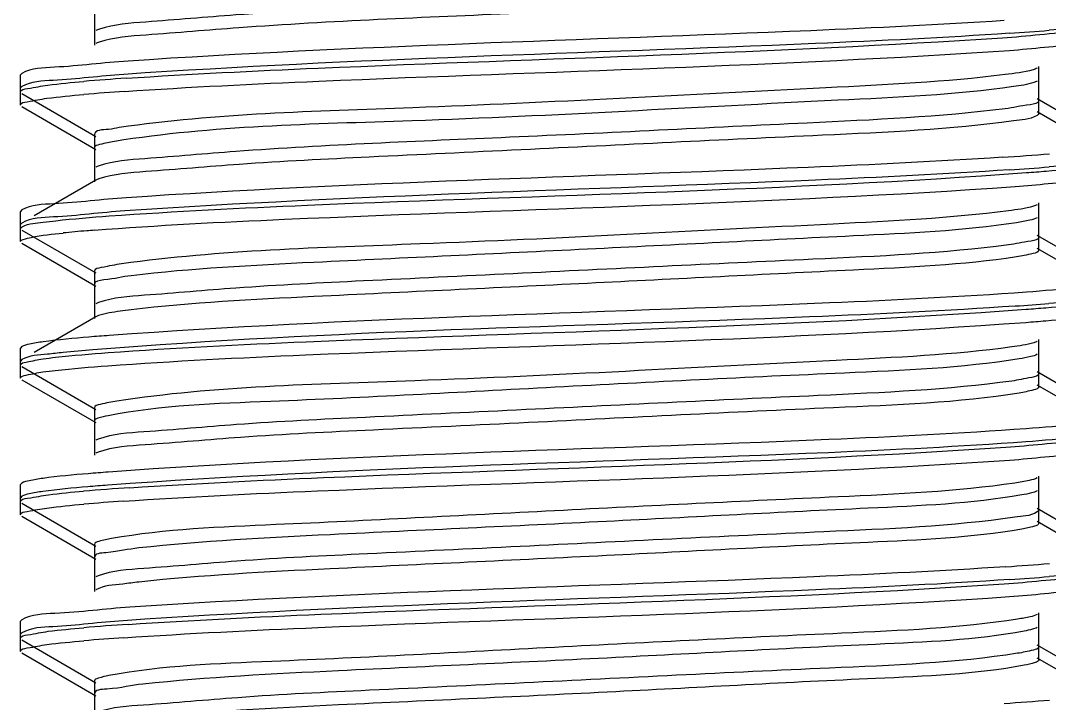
# Model space of a CAD drawing. Extents: x 4995099 to 5303443, y 4627657 to 4889583.
# Drawn here: x 5028854.5 to 5029078.9, y 4754180.2 to 4754329 of the extents above; entities that cross this region are included whole.
import ezdxf

# ---------------------------------------------------------------- set-up
doc = ezdxf.new("R2010")
doc.units = 0
doc.header["$LTSCALE"] = 1000
doc.header["$MEASUREMENT"] = 0
doc.layers.get('0').update_dxf_attribs({"color": 4, "linetype": 'CONTINUOUS'})

msp = doc.modelspace()

# ---------------------------------------------------------------- linework, layer by layer
at = {"linetype": 'Continuous'}
for p, q in [((5028870.62, 4754333.93), (5028870.62, 4754326.49)), ((5028870.62, 4754331.08), (5028870.62, 4754323.64)), ((5029076.52, 4754311.61), (5029076.52, 4754319.05)), ((5028854.79, 4754317.51), (5028854.51, 4754317.19)), ((5028854.51, 4754313.47), (5028854.51, 4754317.19)), ((5028854.51, 4754313.47), (5028854.51, 4754317.19)), ((5029076.52, 4754308.76), (5029076.52, 4754316.2)), ((5028854.79, 4754314.67), (5028854.51, 4754314.34)), ((5028854.51, 4754310.62), (5028854.51, 4754314.34)), ((5028854.51, 4754310.62), (5028854.51, 4754314.34)), ((5028854.79, 4754313.14), (5028870.94, 4754303.79)), ((5029092.35, 4754302.63), (5029076.2, 4754311.98)), ((5028854.79, 4754310.29), (5028870.94, 4754300.94)), ((5029092.35, 4754299.78), (5029076.2, 4754309.13)), ((5028870.62, 4754304.17), (5028870.62, 4754296.72)), ((5028870.62, 4754301.32), (5028870.62, 4754293.88)), ((5028870.94, 4754294.25), (5028857.5, 4754286.47)), ((5029076.52, 4754281.84), (5029076.52, 4754289.28)), ((5028854.79, 4754287.75), (5028854.51, 4754287.42)), ((5028854.51, 4754283.7), (5028854.51, 4754287.42)), ((5028854.51, 4754283.7), (5028854.51, 4754287.42)), ((5028854.79, 4754284.9), (5028854.51, 4754284.57)), ((5029076.52, 4754278.99), (5029076.52, 4754286.43)), ((5028854.51, 4754280.85), (5028854.51, 4754284.57)), ((5028854.51, 4754280.85), (5028854.51, 4754284.57)), ((5028854.79, 4754283.37), (5028870.94, 4754274.02)), ((5028854.79, 4754280.53), (5028870.94, 4754271.17)), ((5029092.35, 4754272.86), (5029076.2, 4754282.22)), ((5029092.35, 4754270.02), (5029076.2, 4754279.37)), ((5028870.62, 4754274.4), (5028870.62, 4754266.96)), ((5028870.62, 4754271.55), (5028870.62, 4754264.11)), ((5028871.53, 4754267.59), (5028870.95, 4754267.33)), ((5028871.51, 4754264.73), (5028870.95, 4754264.49)), ((5028870.94, 4754264.49), (5028857.5, 4754256.7)), ((5028854.79, 4754257.98), (5028854.51, 4754257.66)), ((5029076.52, 4754252.07), (5029076.52, 4754259.52)), ((5028854.51, 4754253.94), (5028854.51, 4754257.66)), ((5028854.51, 4754253.94), (5028854.51, 4754257.66)), ((5029076.52, 4754249.23), (5029076.52, 4754256.67)), ((5028854.79, 4754255.13), (5028854.51, 4754254.81)), ((5028854.51, 4754251.09), (5028854.51, 4754254.81)), ((5028854.51, 4754251.09), (5028854.51, 4754254.81)), ((5028854.79, 4754253.61), (5028870.94, 4754244.26)), ((5029092.35, 4754243.1), (5029076.2, 4754252.45)), ((5028854.79, 4754250.76), (5028870.94, 4754241.41)), ((5029092.35, 4754240.25), (5029076.2, 4754249.6)), ((5028870.62, 4754244.63), (5028870.62, 4754237.19)), ((5028870.62, 4754241.78), (5028870.62, 4754234.34)), ((5028871.46, 4754237.8), (5028870.95, 4754237.57)), ((5028871.45, 4754234.95), (5028870.94, 4754234.72)), ((5029076.52, 4754222.31), (5029076.52, 4754229.75)), ((5028854.79, 4754228.22), (5028854.51, 4754227.89)), ((5028854.51, 4754224.17), (5028854.51, 4754227.89)), ((5028854.51, 4754224.17), (5028854.51, 4754227.89)), ((5029076.52, 4754219.46), (5029076.52, 4754226.9)), ((5028854.79, 4754225.37), (5028854.51, 4754225.04)), ((5028854.51, 4754221.32), (5028854.51, 4754225.04)), ((5028854.51, 4754221.32), (5028854.51, 4754225.04)), ((5028854.79, 4754223.84), (5028870.94, 4754214.49)), ((5029092.35, 4754213.33), (5029076.2, 4754222.69)), ((5028854.79, 4754220.99), (5028870.94, 4754211.64)), ((5029092.35, 4754210.48), (5029076.2, 4754219.84)), ((5028870.62, 4754214.87), (5028870.62, 4754207.43)), ((5028870.62, 4754212.02), (5028870.62, 4754204.58)), ((5028871.4, 4754208.01), (5028870.95, 4754207.8)), ((5029076.52, 4754192.54), (5029076.52, 4754199.98)), ((5028854.79, 4754198.45), (5028854.51, 4754198.12)), ((5028854.51, 4754194.4), (5028854.51, 4754198.12)), ((5028854.51, 4754194.4), (5028854.51, 4754198.12)), ((5028854.79, 4754195.6), (5028854.51, 4754195.28)), ((5028854.51, 4754191.55), (5028854.51, 4754195.28)), ((5028854.51, 4754191.55), (5028854.51, 4754195.28)), ((5029076.52, 4754189.69), (5029076.52, 4754197.14)), ((5028854.79, 4754194.08), (5028870.94, 4754184.72)), ((5029092.35, 4754183.57), (5029076.2, 4754192.92)), ((5028854.79, 4754191.23), (5028870.94, 4754181.88)), ((5029092.35, 4754180.72), (5029076.2, 4754190.07)), ((5028870.62, 4754185.1), (5028870.62, 4754177.66)), ((5028870.62, 4754182.25), (5028870.62, 4754174.81))]:
    msp.add_line(p, q, dxfattribs=at)
for centre, radius, start, end in [((5029035.94, 4754837.2), 512.08, 273.8316, 274.8033), ((5028911.98, 4753795.76), 521.84, 93.783, 94.8009), ((5028911.49, 4753799.16), 515.57, 93.8102, 94.8059), ((5029033.87, 4754836.39), 538.27, 273.6995, 274.7995), ((5029035.89, 4754808), 512.65, 273.8286, 274.8033), ((5028890.84, 4754016.71), 267.4, 94.7007, 95.8096), ((5028902.89, 4753875.45), 409.17, 94.5302, 94.7613), ((5029037.61, 4754756.76), 491.1, 273.9474, 274.8034), ((5028913.04, 4753693), 535.34, 93.7148, 94.7991), ((5028911.05, 4753715.25), 510.16, 93.8414, 94.804), ((5029034.88, 4754734.26), 525.4, 273.7644, 274.8009), ((5029036.05, 4754716.67), 510.61, 273.8394, 274.8035), ((5028912.53, 4753669.73), 528.83, 93.7475, 94.7999), ((5028911.2, 4753683.69), 511.97, 93.8303, 94.8051), ((5029034.37, 4754710.99), 531.91, 273.7314, 274.8001)]:
    msp.add_arc(centre, radius, start, end, dxfattribs=at)
for points, knots in [([(5029068.38, 4754339.48), (5029053.94, 4754337.77), (5029017.9, 4754336.11), (5028962.3, 4754333.28), (5028914.47, 4754331.43), (5028885.01, 4754328.94), (5028874.95, 4754328.21), (5028871.71, 4754327.18)], [0, 0, 0, 0, 0.22136, 0.548301, 0.848284, 0.948292, 1, 1, 1, 1]), ([(5029070.32, 4754336.87), (5029056.35, 4754334.99), (5029020.43, 4754333.46), (5028964.42, 4754330.49), (5028915.5, 4754328.68), (5028885.25, 4754326.09), (5028874.92, 4754325.38), (5028871.64, 4754324.31)], [0, 0, 0, 0, 0.212334, 0.540585, 0.846069, 0.947955, 1, 1, 1, 1]), ([(5029068.97, 4754329.03), (5029054.94, 4754328.1), (5028991.27, 4754325.05), (5028927.52, 4754323.52), (5028877.95, 4754320.21)], [0, 0, 0, 0, 0.220591, 1, 1, 1, 1]), ([(5029068.6, 4754325.29), (5029074.11, 4754325.65), (5029081.81, 4754326.72), (5029090.22, 4754326.8), (5029092.35, 4754328.02)], [0, 0, 0, 0, 0.691489, 1, 1, 1, 1]), ([(5028871.71, 4754327.18), (5028871.56, 4754327.13), (5028871.3, 4754327.04), (5028871.05, 4754326.93), (5028870.95, 4754326.87)], [0, 0, 0, 0, 0.562023, 1, 1, 1, 1]), ([(5029070.16, 4754326.26), (5029056.06, 4754325.3), (5028991.68, 4754322.2), (5028927.22, 4754320.71), (5028877, 4754317.3)], [0, 0, 0, 0, 0.219185, 1, 1, 1, 1]), ([(5028877.55, 4754316.46), (5028891.48, 4754317.4), (5028955.16, 4754320.46), (5029018.92, 4754322.01), (5029068.6, 4754325.29)], [0, 0, 0, 0, 0.218984, 1, 1, 1, 1]), ([(5029070.12, 4754322.54), (5029075.27, 4754322.89), (5029082.48, 4754323.89), (5029090.35, 4754324.02), (5029092.35, 4754325.18)], [0, 0, 0, 0, 0.690321, 1, 1, 1, 1]), ([(5028871.64, 4754324.31), (5028871.51, 4754324.26), (5028871.27, 4754324.18), (5028871.04, 4754324.07), (5028870.95, 4754324.02)], [0, 0, 0, 0, 0.558344, 1, 1, 1, 1]), ([(5028877.23, 4754313.59), (5028891.33, 4754314.55), (5028955.63, 4754317.64), (5029020.01, 4754319.13), (5029070.12, 4754322.54)], [0, 0, 0, 0, 0.21965, 1, 1, 1, 1]), ([(5028877.95, 4754320.21), (5028872.59, 4754319.85), (5028865.07, 4754318.81), (5028856.88, 4754318.71), (5028854.79, 4754317.51)], [0, 0, 0, 0, 0.691053, 1, 1, 1, 1]), ([(5029076.2, 4754318.67), (5029075.92, 4754318.51), (5029073.61, 4754317.76), (5029071.22, 4754317.5), (5029069.17, 4754317.25)], [0, 0, 0, 0, 0.135508, 1, 1, 1, 1]), ([(5028877, 4754317.3), (5028871.86, 4754316.95), (5028864.65, 4754315.95), (5028856.8, 4754315.82), (5028854.79, 4754314.67)], [0, 0, 0, 0, 0.690337, 1, 1, 1, 1]), ([(5029069.17, 4754317.25), (5029056.22, 4754315.64), (5029013.09, 4754313.59), (5028948.79, 4754309.94), (5028897.2, 4754308.75), (5028876.03, 4754305.71)], [0, 0, 0, 0, 0.20233, 0.668453, 1, 1, 1, 1]), ([(5028854.51, 4754313.47), (5028854.51, 4754314.02), (5028857.46, 4754314.37), (5028858.95, 4754314.78), (5028860.43, 4754314.97)], [0, 0, 0, 0, 0.271038, 1, 1, 1, 1]), ([(5029071.01, 4754314.64), (5029058.33, 4754312.84), (5029014.49, 4754310.94), (5028949.3, 4754306.89), (5028896.4, 4754306.12), (5028874.99, 4754302.7)], [0, 0, 0, 0, 0.19563, 0.668751, 1, 1, 1, 1]), ([(5029076.2, 4754315.82), (5029075.97, 4754315.69), (5029074.29, 4754315.09), (5029072.51, 4754314.86), (5029071.01, 4754314.64)], [0, 0, 0, 0, 0.144146, 1, 1, 1, 1]), ([(5028854.51, 4754310.62), (5028854.51, 4754311.16), (5028857.36, 4754311.52), (5028858.8, 4754311.91), (5028860.23, 4754312.09)], [0, 0, 0, 0, 0.271539, 1, 1, 1, 1]), ([(5029069.17, 4754309.8), (5029054.87, 4754308.03), (5029018.79, 4754306.41), (5028962.93, 4754303.52), (5028914.63, 4754301.71), (5028884.93, 4754299.14), (5028874.82, 4754298.45), (5028871.61, 4754297.38)], [0, 0, 0, 0, 0.21834, 0.54638, 0.848471, 0.948812, 1, 1, 1, 1]), ([(5029076.52, 4754311.61), (5029076.53, 4754310.92), (5029072.83, 4754310.54), (5029071.01, 4754310.03), (5029069.17, 4754309.8)], [0, 0, 0, 0, 0.270556, 1, 1, 1, 1]), ([(5029076.52, 4754308.76), (5029076.52, 4754308.58), (5029074.57, 4754307.33), (5029072.75, 4754307.45), (5029071.01, 4754307.2)], [0, 0, 0, 0, 0.089983, 1, 1, 1, 1]), ([(5028876.03, 4754305.71), (5028875.24, 4754305.59), (5028873.72, 4754305.16), (5028870.62, 4754305.25), (5028870.62, 4754304.17)], [0, 0, 0, 0, 0.421799, 1, 1, 1, 1]), ([(5029071.01, 4754307.2), (5029057.22, 4754305.24), (5029021.32, 4754303.75), (5028974.5, 4754301.36), (5028932.13, 4754299.36), (5028904.79, 4754298.03), (5028885.24, 4754296.3), (5028874.83, 4754295.63), (5028871.57, 4754294.52)], [0, 0, 0, 0, 0.208967, 0.538107, 0.703891, 0.84582, 0.948226, 1, 1, 1, 1]), ([(5028874.99, 4754302.7), (5028873.89, 4754302.53), (5028872.72, 4754302.24), (5028870.62, 4754301.75), (5028870.62, 4754301.32)], [0, 0, 0, 0, 0.719897, 1, 1, 1, 1]), ([(5029068.6, 4754299.24), (5029054.5, 4754298.31), (5028990.82, 4754295.26), (5028927.06, 4754293.75), (5028877.55, 4754290.42)], [0, 0, 0, 0, 0.221599, 1, 1, 1, 1]), ([(5028871.61, 4754297.38), (5028871.49, 4754297.34), (5028871.26, 4754297.26), (5028871.04, 4754297.15), (5028870.95, 4754297.1)], [0, 0, 0, 0, 0.556917, 1, 1, 1, 1]), ([(5029070.12, 4754296.5), (5029056.05, 4754295.54), (5028991.76, 4754292.44), (5028927.38, 4754290.94), (5028877.23, 4754287.55)], [0, 0, 0, 0, 0.219069, 1, 1, 1, 1]), ([(5029073.83, 4754295.89), (5029075.27, 4754295.99), (5029079.95, 4754296.36), (5029084.62, 4754296.78), (5029087.84, 4754297.23)], [0, 0, 0, 0, 0.307531, 1, 1, 1, 1]), ([(5028871.57, 4754294.52), (5028871.45, 4754294.48), (5028871.24, 4754294.4), (5028871.03, 4754294.3), (5028870.95, 4754294.25)], [0, 0, 0, 0, 0.55453, 1, 1, 1, 1]), ([(5028873.84, 4754286.44), (5028888.23, 4754287.49), (5028954.9, 4754290.73), (5029021.67, 4754292.04), (5029073.83, 4754295.89)], [0, 0, 0, 0, 0.216246, 1, 1, 1, 1]), ([(5029071.41, 4754292.86), (5029076.25, 4754293.2), (5029083.06, 4754294.14), (5029090.45, 4754294.32), (5029092.35, 4754295.41)], [0, 0, 0, 0, 0.689207, 1, 1, 1, 1]), ([(5028870.57, 4754283.34), (5028884.39, 4754284.44), (5028951.34, 4754287.74), (5029018.38, 4754289.16), (5029071.41, 4754292.86)], [0, 0, 0, 0, 0.20676, 1, 1, 1, 1]), ([(5028877.55, 4754290.42), (5028872.28, 4754290.06), (5028864.89, 4754289.04), (5028856.84, 4754288.93), (5028854.79, 4754287.75)], [0, 0, 0, 0, 0.69074, 1, 1, 1, 1]), ([(5028877.23, 4754287.55), (5028872.03, 4754287.2), (5028864.75, 4754286.19), (5028856.82, 4754286.06), (5028854.79, 4754284.9)], [0, 0, 0, 0, 0.690525, 1, 1, 1, 1]), ([(5029069.92, 4754287.58), (5029057.26, 4754285.92), (5029014.42, 4754283.91), (5028950.04, 4754280.26), (5028898.09, 4754278.98), (5028876.53, 4754276.01)], [0, 0, 0, 0, 0.197662, 0.663013, 1, 1, 1, 1]), ([(5029076.2, 4754288.91), (5029075.94, 4754288.76), (5029073.89, 4754288.06), (5029071.75, 4754287.81), (5029069.92, 4754287.58)], [0, 0, 0, 0, 0.138663, 1, 1, 1, 1]), ([(5028854.51, 4754283.7), (5028854.51, 4754283.86), (5028856.28, 4754284.97), (5028857.89, 4754284.85), (5028859.46, 4754285.07)], [0, 0, 0, 0, 0.088851, 1, 1, 1, 1]), ([(5028859.46, 4754285.07), (5028860.38, 4754285.2), (5028865.16, 4754285.78), (5028869.96, 4754286.16), (5028873.84, 4754286.44)], [0, 0, 0, 0, 0.191579, 1, 1, 1, 1]), ([(5029071.65, 4754284.97), (5029059.91, 4754283.19), (5029028.62, 4754281.78), (5028977.58, 4754279.13), (5028925.07, 4754276.66), (5028891.85, 4754275.01), (5028878.63, 4754273.43)], [0, 0, 0, 0, 0.184318, 0.484662, 0.793435, 1, 1, 1, 1]), ([(5029076.2, 4754286.06), (5029075.71, 4754285.77), (5029074.16, 4754285.4), (5029072.64, 4754285.12), (5029071.65, 4754284.97)], [0, 0, 0, 0, 0.362852, 1, 1, 1, 1]), ([(5028854.51, 4754280.85), (5028854.51, 4754281.1), (5028855.56, 4754281.51), (5028856.25, 4754281.67), (5028856.85, 4754281.79)], [0, 0, 0, 0, 0.292788, 1, 1, 1, 1]), ([(5029076.52, 4754281.84), (5029076.53, 4754281.22), (5029073.24, 4754280.8), (5029071.57, 4754280.35), (5029069.92, 4754280.13)], [0, 0, 0, 0, 0.27224, 1, 1, 1, 1]), ([(5029069.92, 4754280.13), (5029055.78, 4754278.29), (5029019.68, 4754276.69), (5028972.81, 4754274.38), (5028930.9, 4754272.37), (5028904.03, 4754271.07), (5028884.89, 4754269.34), (5028874.71, 4754268.69), (5028871.53, 4754267.59)], [0, 0, 0, 0, 0.21516, 0.544196, 0.7084, 0.848448, 0.949211, 1, 1, 1, 1]), ([(5029076.52, 4754278.99), (5029076.52, 4754278.52), (5029074.17, 4754278.03), (5029072.88, 4754277.71), (5029071.65, 4754277.53)], [0, 0, 0, 0, 0.27791, 1, 1, 1, 1]), ([(5028876.53, 4754276.01), (5028875.04, 4754275.81), (5028873.53, 4754275.41), (5028870.62, 4754274.96), (5028870.62, 4754274.4)], [0, 0, 0, 0, 0.72583, 1, 1, 1, 1]), ([(5029071.65, 4754277.53), (5029059.91, 4754275.75), (5029028.62, 4754274.34), (5028977.58, 4754271.68), (5028925.07, 4754269.22), (5028891.85, 4754267.56), (5028878.63, 4754265.99)], [0, 0, 0, 0, 0.184318, 0.484662, 0.793435, 1, 1, 1, 1]), ([(5028878.63, 4754273.43), (5028876.63, 4754273.19), (5028874.66, 4754272.62), (5028870.62, 4754272.3), (5028870.62, 4754271.55)], [0, 0, 0, 0, 0.729301, 1, 1, 1, 1]), ([(5029073.83, 4754269.84), (5029059.54, 4754268.79), (5028992.88, 4754265.53), (5028926.12, 4754264.2), (5028873.84, 4754260.39)], [0, 0, 0, 0, 0.214632, 1, 1, 1, 1]), ([(5029087.84, 4754271.19), (5029086.95, 4754271.06), (5029082.29, 4754270.49), (5029077.61, 4754270.12), (5029073.83, 4754269.84)], [0, 0, 0, 0, 0.1913, 1, 1, 1, 1]), ([(5029073.76, 4754266.11), (5029075.2, 4754266.22), (5029079.9, 4754266.59), (5029084.59, 4754267.01), (5029087.82, 4754267.47)], [0, 0, 0, 0, 0.307513, 1, 1, 1, 1]), ([(5029071.41, 4754266.82), (5029056.47, 4754265.77), (5028989.43, 4754262.53), (5028922.27, 4754261.43), (5028870.3, 4754257.27)], [0, 0, 0, 0, 0.22323, 1, 1, 1, 1]), ([(5028878.63, 4754265.99), (5028877.82, 4754265.89), (5028875.44, 4754265.57), (5028873.02, 4754265.26), (5028871.51, 4754264.73)], [0, 0, 0, 0, 0.338076, 1, 1, 1, 1]), ([(5028873.63, 4754256.66), (5028888, 4754257.71), (5028954.71, 4754260.96), (5029021.52, 4754262.27), (5029073.76, 4754266.11)], [0, 0, 0, 0, 0.215731, 1, 1, 1, 1]), ([(5029073.72, 4754263.26), (5029075.17, 4754263.37), (5029079.87, 4754263.74), (5029084.58, 4754264.16), (5029087.81, 4754264.62)], [0, 0, 0, 0, 0.307506, 1, 1, 1, 1]), ([(5028873.52, 4754253.8), (5028887.88, 4754254.85), (5028954.62, 4754258.11), (5029021.45, 4754259.42), (5029073.72, 4754263.26)], [0, 0, 0, 0, 0.215475, 1, 1, 1, 1]), ([(5028873.84, 4754260.39), (5028872.37, 4754260.29), (5028867.57, 4754259.91), (5028862.77, 4754259.49), (5028859.46, 4754259.03)], [0, 0, 0, 0, 0.307205, 1, 1, 1, 1]), ([(5028859.46, 4754259.03), (5028858.44, 4754258.89), (5028856.88, 4754258.62), (5028855.29, 4754258.27), (5028854.79, 4754257.98)], [0, 0, 0, 0, 0.644174, 1, 1, 1, 1]), ([(5029070.63, 4754257.9), (5029057.94, 4754256.16), (5029014.44, 4754254.21), (5028949.51, 4754250.32), (5028896.94, 4754249.35), (5028875.48, 4754246.09)], [0, 0, 0, 0, 0.196452, 0.666888, 1, 1, 1, 1]), ([(5029076.2, 4754259.14), (5029075.96, 4754259), (5029074.15, 4754258.37), (5029072.25, 4754258.13), (5029070.63, 4754257.9)], [0, 0, 0, 0, 0.142097, 1, 1, 1, 1]), ([(5028863.77, 4754256.69), (5028862.64, 4754256.57), (5028859.67, 4754256.14), (5028856.44, 4754256.08), (5028854.79, 4754255.13)], [0, 0, 0, 0, 0.375236, 1, 1, 1, 1]), ([(5028859.4, 4754255.3), (5028860.31, 4754255.43), (5028865.04, 4754256), (5028869.79, 4754256.38), (5028873.63, 4754256.66)], [0, 0, 0, 0, 0.191511, 1, 1, 1, 1]), ([(5029076.2, 4754256.29), (5029075.76, 4754256.04), (5029074.43, 4754255.69), (5029073.11, 4754255.44), (5029072.26, 4754255.3)], [0, 0, 0, 0, 0.368601, 1, 1, 1, 1]), ([(5028854.51, 4754253.94), (5028854.51, 4754254.4), (5028856.91, 4754254.8), (5028858.17, 4754255.13), (5028859.4, 4754255.3)], [0, 0, 0, 0, 0.274232, 1, 1, 1, 1]), ([(5028859.37, 4754252.44), (5028860.27, 4754252.57), (5028864.97, 4754253.15), (5028869.7, 4754253.52), (5028873.52, 4754253.8)], [0, 0, 0, 0, 0.191416, 1, 1, 1, 1]), ([(5029072.26, 4754255.3), (5029059.68, 4754253.27), (5029025.8, 4754251.93), (5028971.4, 4754249.19), (5028917.96, 4754246.18), (5028885.23, 4754245.18), (5028873.58, 4754242.92)], [0, 0, 0, 0, 0.192134, 0.50924, 0.821185, 1, 1, 1, 1]), ([(5028854.51, 4754251.09), (5028854.51, 4754251.55), (5028856.89, 4754251.95), (5028858.15, 4754252.27), (5028859.37, 4754252.44)], [0, 0, 0, 0, 0.274372, 1, 1, 1, 1]), ([(5029076.52, 4754252.07), (5029076.52, 4754251.51), (5029073.62, 4754251.06), (5029072.11, 4754250.67), (5029070.63, 4754250.46)], [0, 0, 0, 0, 0.274197, 1, 1, 1, 1]), ([(5029070.63, 4754250.46), (5029056.66, 4754248.54), (5029020.57, 4754247.01), (5028973.6, 4754244.64), (5028931.32, 4754242.63), (5028904.16, 4754241.33), (5028884.88, 4754239.55), (5028874.62, 4754238.94), (5028871.46, 4754237.8)], [0, 0, 0, 0, 0.211837, 0.541782, 0.707159, 0.848243, 0.949504, 1, 1, 1, 1]), ([(5029076.52, 4754249.23), (5029076.52, 4754248.8), (5029074.49, 4754248.31), (5029073.34, 4754248.03), (5029072.26, 4754247.86)], [0, 0, 0, 0, 0.28085, 1, 1, 1, 1]), ([(5029072.26, 4754247.86), (5029058.89, 4754245.7), (5029023.06, 4754244.41), (5028976.16, 4754241.89), (5028933.08, 4754239.87), (5028905.14, 4754238.55), (5028885.27, 4754236.73), (5028874.7, 4754236.12), (5028871.45, 4754234.95)], [0, 0, 0, 0, 0.201859, 0.53258, 0.70075, 0.844896, 0.948529, 1, 1, 1, 1]), ([(5028875.48, 4754246.09), (5028874.26, 4754245.91), (5028872.97, 4754245.59), (5028870.62, 4754245.11), (5028870.62, 4754244.63)], [0, 0, 0, 0, 0.722107, 1, 1, 1, 1]), ([(5028873.58, 4754242.92), (5028872.83, 4754242.78), (5028871.97, 4754242.58), (5028870.62, 4754242.1), (5028870.62, 4754241.78)], [0, 0, 0, 0, 0.710182, 1, 1, 1, 1]), ([(5029073.76, 4754240.07), (5029059.44, 4754239.01), (5028992.73, 4754235.76), (5028925.92, 4754234.44), (5028873.63, 4754230.61)], [0, 0, 0, 0, 0.214988, 1, 1, 1, 1]), ([(5029087.82, 4754241.42), (5029086.93, 4754241.29), (5029082.25, 4754240.72), (5029077.56, 4754240.35), (5029073.76, 4754240.07)], [0, 0, 0, 0, 0.191312, 1, 1, 1, 1]), ([(5029069.38, 4754236.04), (5029074.7, 4754236.4), (5029082.15, 4754237.43), (5029090.28, 4754237.54), (5029092.35, 4754238.73)], [0, 0, 0, 0, 0.690898, 1, 1, 1, 1]), ([(5029087.81, 4754238.57), (5029086.92, 4754238.44), (5029082.23, 4754237.87), (5029077.53, 4754237.5), (5029073.72, 4754237.22)], [0, 0, 0, 0, 0.191316, 1, 1, 1, 1]), ([(5029073.72, 4754237.22), (5029059.39, 4754236.16), (5028992.65, 4754232.91), (5028925.82, 4754231.59), (5028873.52, 4754227.76)], [0, 0, 0, 0, 0.215162, 1, 1, 1, 1]), ([(5028878.36, 4754227.22), (5028892.42, 4754228.15), (5028956.09, 4754231.2), (5029019.84, 4754232.72), (5029069.38, 4754236.04)], [0, 0, 0, 0, 0.221083, 1, 1, 1, 1]), ([(5029070.25, 4754233.25), (5029075.36, 4754233.6), (5029082.54, 4754234.59), (5029090.36, 4754234.73), (5029092.35, 4754235.88)], [0, 0, 0, 0, 0.690221, 1, 1, 1, 1]), ([(5028876.88, 4754224.27), (5028890.98, 4754225.23), (5028955.44, 4754228.34), (5029019.97, 4754229.82), (5029070.25, 4754233.25)], [0, 0, 0, 0, 0.219074, 1, 1, 1, 1]), ([(5028859.4, 4754229.25), (5028858.4, 4754229.11), (5028856.86, 4754228.84), (5028855.28, 4754228.5), (5028854.79, 4754228.22)], [0, 0, 0, 0, 0.643682, 1, 1, 1, 1]), ([(5028873.63, 4754230.61), (5028872.17, 4754230.51), (5028867.42, 4754230.13), (5028862.67, 4754229.71), (5028859.4, 4754229.25)], [0, 0, 0, 0, 0.307292, 1, 1, 1, 1]), ([(5029076.19, 4754229.37), (5029075.67, 4754229.07), (5029074, 4754228.68), (5029072.36, 4754228.39), (5029071.3, 4754228.23)], [0, 0, 0, 0, 0.359937, 1, 1, 1, 1]), ([(5028873.52, 4754227.76), (5028872.07, 4754227.65), (5028867.34, 4754227.28), (5028862.62, 4754226.86), (5028859.37, 4754226.4)], [0, 0, 0, 0, 0.307396, 1, 1, 1, 1]), ([(5029071.3, 4754228.23), (5029058.55, 4754226.37), (5029024.99, 4754224.9), (5028971.27, 4754222.25), (5028918.5, 4754219.41), (5028886.13, 4754218.19), (5028874.32, 4754216.14)], [0, 0, 0, 0, 0.195819, 0.509469, 0.817855, 1, 1, 1, 1]), ([(5029076.2, 4754226.52), (5029075.82, 4754226.31), (5029074.68, 4754225.98), (5029073.55, 4754225.75), (5029072.83, 4754225.63)], [0, 0, 0, 0, 0.37501, 1, 1, 1, 1]), ([(5028854.51, 4754224.17), (5028854.51, 4754224.74), (5028857.55, 4754225.08), (5028859.07, 4754225.5), (5028860.6, 4754225.69)], [0, 0, 0, 0, 0.270597, 1, 1, 1, 1]), ([(5028859.37, 4754226.4), (5028858.37, 4754226.26), (5028856.84, 4754225.99), (5028855.28, 4754225.65), (5028854.79, 4754225.37)], [0, 0, 0, 0, 0.64337, 1, 1, 1, 1]), ([(5029072.83, 4754225.63), (5029061.8, 4754223.72), (5029031.45, 4754222.48), (5028981.23, 4754219.71), (5028928.18, 4754217.32), (5028894.16, 4754215.6), (5028880.31, 4754214.09)], [0, 0, 0, 0, 0.17416, 0.470646, 0.783277, 1, 1, 1, 1]), ([(5028854.51, 4754221.32), (5028854.51, 4754221.86), (5028857.34, 4754222.22), (5028858.78, 4754222.61), (5028860.21, 4754222.79)], [0, 0, 0, 0, 0.271622, 1, 1, 1, 1]), ([(5029076.52, 4754222.31), (5029076.52, 4754222.14), (5029074.7, 4754220.92), (5029072.95, 4754221.04), (5029071.3, 4754220.79)], [0, 0, 0, 0, 0.091227, 1, 1, 1, 1]), ([(5029071.3, 4754220.79), (5029057.53, 4754218.78), (5029021.46, 4754217.33), (5028974.42, 4754214.91), (5028931.78, 4754212.88), (5028904.32, 4754211.58), (5028884.89, 4754209.77), (5028874.55, 4754209.18), (5028871.4, 4754208.01)], [0, 0, 0, 0, 0.20838, 0.539161, 0.705719, 0.84788, 0.949708, 1, 1, 1, 1]), ([(5029072.83, 4754218.19), (5029061.8, 4754216.27), (5029031.45, 4754215.04), (5028981.23, 4754212.27), (5028928.18, 4754209.88), (5028894.16, 4754208.15), (5028880.31, 4754206.65)], [0, 0, 0, 0, 0.17416, 0.470646, 0.783277, 1, 1, 1, 1]), ([(5029076.52, 4754219.46), (5029076.52, 4754219.08), (5029074.79, 4754218.59), (5029073.76, 4754218.35), (5029072.83, 4754218.19)], [0, 0, 0, 0, 0.284357, 1, 1, 1, 1]), ([(5028874.32, 4754216.14), (5028873.39, 4754215.98), (5028872.36, 4754215.74), (5028870.62, 4754215.24), (5028870.62, 4754214.87)], [0, 0, 0, 0, 0.715949, 1, 1, 1, 1]), ([(5028880.31, 4754214.09), (5028877.89, 4754213.83), (5028875.57, 4754213.12), (5028870.62, 4754212.91), (5028870.62, 4754212.02)], [0, 0, 0, 0, 0.732984, 1, 1, 1, 1]), ([(5029069.38, 4754210), (5029055.42, 4754209.06), (5028991.74, 4754206), (5028928, 4754204.46), (5028878.36, 4754201.17)], [0, 0, 0, 0, 0.21953, 1, 1, 1, 1]), ([(5029068.99, 4754206.25), (5029074.4, 4754206.61), (5029081.98, 4754207.66), (5029090.25, 4754207.75), (5029092.35, 4754208.96)], [0, 0, 0, 0, 0.691198, 1, 1, 1, 1]), ([(5028880.31, 4754206.65), (5028879.13, 4754206.52), (5028876.03, 4754206.06), (5028872.67, 4754205.95), (5028870.94, 4754204.95)], [0, 0, 0, 0, 0.372158, 1, 1, 1, 1]), ([(5029070.25, 4754207.21), (5029056.14, 4754206.24), (5028991.68, 4754203.14), (5028927.15, 4754201.65), (5028876.88, 4754198.23)], [0, 0, 0, 0, 0.21912, 1, 1, 1, 1]), ([(5028877.96, 4754197.43), (5028891.96, 4754198.36), (5028955.63, 4754201.42), (5029019.38, 4754202.95), (5029068.99, 4754206.25)], [0, 0, 0, 0, 0.220054, 1, 1, 1, 1]), ([(5029070.16, 4754203.48), (5029075.3, 4754203.83), (5029082.5, 4754204.83), (5029090.35, 4754204.96), (5029092.35, 4754206.11)], [0, 0, 0, 0, 0.690292, 1, 1, 1, 1]), ([(5028877, 4754194.51), (5028891.1, 4754195.47), (5028955.49, 4754198.57), (5029019.95, 4754200.06), (5029070.16, 4754203.48)], [0, 0, 0, 0, 0.219245, 1, 1, 1, 1]), ([(5028878.36, 4754201.17), (5028872.9, 4754200.81), (5028865.25, 4754199.75), (5028856.91, 4754199.67), (5028854.79, 4754198.45)], [0, 0, 0, 0, 0.69136, 1, 1, 1, 1]), ([(5029076.2, 4754199.61), (5029075.73, 4754199.34), (5029074.28, 4754198.97), (5029072.85, 4754198.71), (5029071.93, 4754198.56)], [0, 0, 0, 0, 0.365324, 1, 1, 1, 1]), ([(5028876.88, 4754198.23), (5028871.77, 4754197.88), (5028864.6, 4754196.89), (5028856.79, 4754196.75), (5028854.79, 4754195.6)], [0, 0, 0, 0, 0.690221, 1, 1, 1, 1]), ([(5029071.93, 4754198.56), (5029059.27, 4754196.59), (5029025.47, 4754195.2), (5028971.27, 4754192.5), (5028918.06, 4754189.54), (5028885.47, 4754188.47), (5028873.78, 4754186.28)], [0, 0, 0, 0, 0.193633, 0.509715, 0.820379, 1, 1, 1, 1]), ([(5028854.51, 4754194.4), (5028854.51, 4754194.97), (5028857.51, 4754195.31), (5028859.02, 4754195.72), (5028860.53, 4754195.92)], [0, 0, 0, 0, 0.270794, 1, 1, 1, 1]), ([(5029073.36, 4754195.96), (5029062.7, 4754193.96), (5029032.83, 4754192.85), (5028983.05, 4754190), (5028929.76, 4754187.65), (5028895.36, 4754185.9), (5028881.2, 4754184.42)], [0, 0, 0, 0, 0.169059, 0.463606, 0.77817, 1, 1, 1, 1]), ([(5029076.2, 4754196.76), (5029075.87, 4754196.57), (5029074.92, 4754196.28), (5029073.96, 4754196.07), (5029073.36, 4754195.96)], [0, 0, 0, 0, 0.382192, 1, 1, 1, 1]), ([(5028854.51, 4754191.55), (5028854.51, 4754192.09), (5028857.34, 4754192.45), (5028858.78, 4754192.84), (5028860.21, 4754193.03)], [0, 0, 0, 0, 0.271623, 1, 1, 1, 1]), ([(5029071.93, 4754191.12), (5029058.37, 4754189.01), (5029022.34, 4754187.66), (5028975.26, 4754185.17), (5028932.27, 4754183.14), (5028904.51, 4754181.84), (5028884.92, 4754179.98), (5028874.49, 4754179.43), (5028871.35, 4754178.23)], [0, 0, 0, 0, 0.204799, 0.536352, 0.704101, 0.847377, 0.949834, 1, 1, 1, 1]), ([(5029076.52, 4754192.54), (5029076.52, 4754192.09), (5029074.32, 4754191.6), (5029073.08, 4754191.3), (5029071.93, 4754191.12)], [0, 0, 0, 0, 0.279151, 1, 1, 1, 1]), ([(5029073.36, 4754188.52), (5029062.7, 4754186.52), (5029032.83, 4754185.41), (5028983.05, 4754182.55), (5028929.76, 4754180.21), (5028895.36, 4754178.45), (5028881.2, 4754176.98)], [0, 0, 0, 0, 0.169059, 0.463606, 0.77817, 1, 1, 1, 1]), ([(5029076.52, 4754189.69), (5029076.52, 4754189.36), (5029075.07, 4754188.88), (5029074.16, 4754188.67), (5029073.36, 4754188.52)], [0, 0, 0, 0, 0.288579, 1, 1, 1, 1]), ([(5028873.78, 4754186.28), (5028872.98, 4754186.13), (5028872.08, 4754185.92), (5028870.62, 4754185.43), (5028870.62, 4754185.1)], [0, 0, 0, 0, 0.711978, 1, 1, 1, 1]), ([(5028881.2, 4754184.42), (5028878.56, 4754184.14), (5028876.06, 4754183.35), (5028870.62, 4754183.22), (5028870.62, 4754182.25)], [0, 0, 0, 0, 0.733874, 1, 1, 1, 1])]:
    msp.add_open_spline(points, degree=3, knots=knots, dxfattribs=at)
for points in [[(5029086.89, 4754327.74), (5029084.21, 4754327.4), (5029081.51, 4754327.15), (5029078.82, 4754326.92)], [(5028860.43, 4754314.97), (5028863.05, 4754315.3), (5028865.67, 4754315.55), (5028868.3, 4754315.77)], [(5028860.23, 4754312.09), (5028862.91, 4754312.44), (5028865.6, 4754312.69), (5028868.29, 4754312.92)], [(5029086.88, 4754297.98), (5029084.2, 4754297.63), (5029081.51, 4754297.38), (5029078.82, 4754297.15)], [(5028856.85, 4754281.79), (5028859.13, 4754282.25), (5028861.46, 4754282.5), (5028863.77, 4754282.73)], [(5029087.21, 4754268.26), (5029084.4, 4754267.88), (5029081.56, 4754267.62), (5029078.73, 4754267.38)], [(5028870.3, 4754257.27), (5028868.12, 4754257.1), (5028865.95, 4754256.91), (5028863.77, 4754256.69)], [(5028860.6, 4754225.69), (5028863.15, 4754226.01), (5028865.7, 4754226.25), (5028868.25, 4754226.47)], [(5028860.21, 4754222.79), (5028862.91, 4754223.14), (5028865.62, 4754223.4), (5028868.33, 4754223.63)], [(5029086.91, 4754208.68), (5029084.22, 4754208.33), (5029081.52, 4754208.08), (5029078.81, 4754207.85)], [(5028860.53, 4754195.92), (5028863.1, 4754196.24), (5028865.69, 4754196.48), (5028868.28, 4754196.7)], [(5028860.21, 4754193.03), (5028862.9, 4754193.38), (5028865.61, 4754193.63), (5028868.31, 4754193.86)]]:
    msp.add_open_spline(points, degree=3, dxfattribs=at)

doc.saveas('drawing.dxf')
